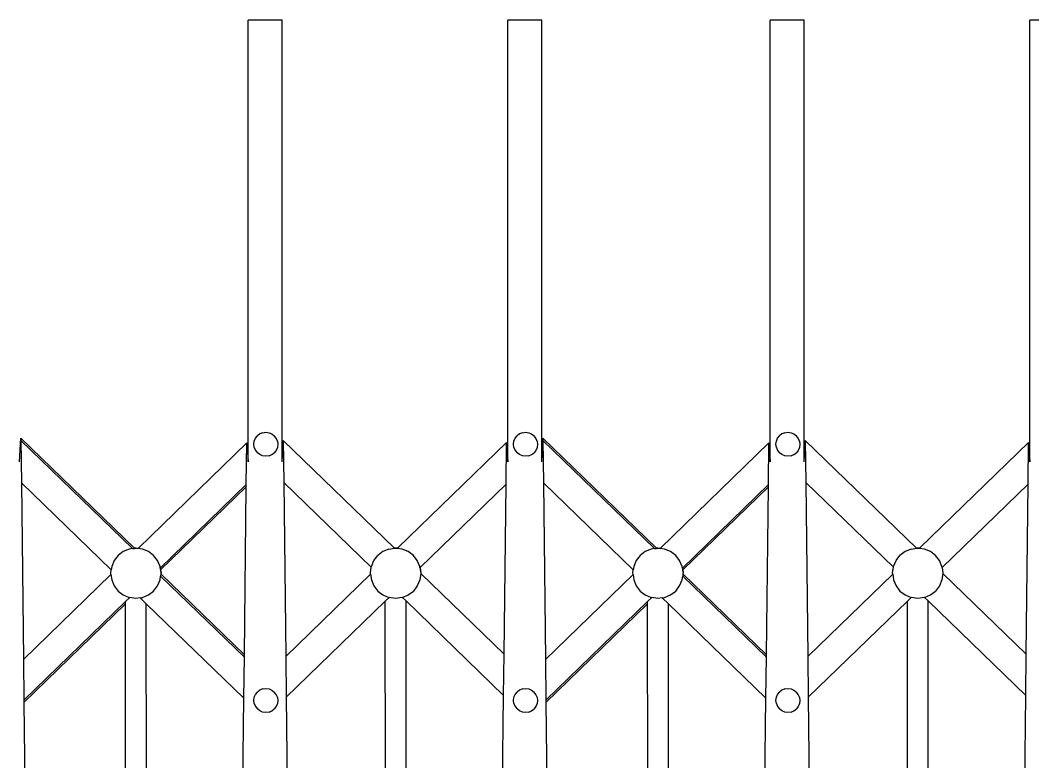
# Model space of a CAD drawing. Extents: x -202236 to 1002404, y -663931 to 1550022.
# Drawn here: x -55824 to -54808, y -350982 to -350237 of the extents above; entities that cross this region are included whole.
import ezdxf

# ---------------------------------------------------------------- set-up
doc = ezdxf.new("R2010")
doc.units = 0

msp = doc.modelspace()

# ---------------------------------------------------------------- linework, layer by layer
at = {"color": 250}
for p, q in [((-55561.24, -350237.03), (-55595.34, -350237.03)), ((-55595.34, -350680.35), (-55595.34, -350237.03)), ((-55561.24, -350680.35), (-55561.24, -350237.03)), ((-55300.51, -350237.03), (-55334.6, -350237.03)), ((-55334.6, -350680.35), (-55334.6, -350237.03)), ((-55300.51, -350680.35), (-55300.51, -350237.03)), ((-55037.14, -350237.03), (-55071.23, -350237.03)), ((-55071.23, -350680.35), (-55071.23, -350237.03)), ((-55037.14, -350680.35), (-55037.14, -350237.03)), ((-54776.4, -350237.03), (-54810.49, -350237.03)), ((-54810.49, -350680.35), (-54810.49, -350237.03)), ((-55824.61, -350680.35), (-55823.42, -350656.87)), ((-55823.42, -350656.87), (-55709.79, -350766.97)), ((-55823.42, -350656.87), (-55823.39, -350659.22)), ((-55823.39, -350659.22), (-55711.47, -350767.68)), ((-55823.39, -350659.22), (-55822.91, -350701.43)), ((-55589.52, -350662.91), (-55589.09, -350659.71)), ((-55589.09, -350659.71), (-55587.88, -350656.84)), ((-55587.88, -350656.84), (-55586, -350654.41)), ((-55583.56, -350652.53), (-55586, -350654.41)), ((-55580.69, -350651.31), (-55583.56, -350652.53)), ((-55580.69, -350651.31), (-55577.5, -350650.88)), ((-55577.5, -350650.88), (-55574.3, -350651.31)), ((-55574.3, -350651.31), (-55571.43, -350652.53)), ((-55571.43, -350652.53), (-55568.99, -350654.41)), ((-55567.11, -350656.84), (-55568.99, -350654.41)), ((-55565.9, -350659.71), (-55567.11, -350656.84)), ((-55565.9, -350659.71), (-55565.47, -350662.91)), ((-55561.24, -350680.35), (-55560.03, -350658.93)), ((-55560.03, -350658.93), (-55448.59, -350766.91)), ((-55560.03, -350658.93), (-55559.54, -350701.14)), ((-55328.78, -350662.91), (-55328.35, -350659.71)), ((-55328.35, -350659.71), (-55327.14, -350656.84)), ((-55327.14, -350656.84), (-55325.26, -350654.41)), ((-55322.82, -350652.53), (-55325.26, -350654.41)), ((-55319.95, -350651.31), (-55322.82, -350652.53)), ((-55319.95, -350651.31), (-55316.76, -350650.88)), ((-55316.76, -350650.88), (-55313.56, -350651.31)), ((-55313.56, -350651.31), (-55310.69, -350652.53)), ((-55310.69, -350652.53), (-55308.26, -350654.41)), ((-55306.38, -350656.84), (-55308.26, -350654.41)), ((-55305.16, -350659.71), (-55306.38, -350656.84)), ((-55305.16, -350659.71), (-55304.73, -350662.91)), ((-55300.51, -350680.35), (-55299.31, -350656.87)), ((-55299.31, -350656.87), (-55185.69, -350766.97)), ((-55299.31, -350656.87), (-55299.29, -350659.22)), ((-55299.29, -350659.22), (-55187.36, -350767.68)), ((-55299.29, -350659.22), (-55298.8, -350701.43)), ((-55065.41, -350662.91), (-55064.98, -350659.71)), ((-55064.98, -350659.71), (-55063.77, -350656.84)), ((-55063.77, -350656.84), (-55061.89, -350654.41)), ((-55059.45, -350652.53), (-55061.89, -350654.41)), ((-55056.58, -350651.31), (-55059.45, -350652.53)), ((-55056.58, -350651.31), (-55053.39, -350650.88)), ((-55053.39, -350650.88), (-55050.19, -350651.31)), ((-55050.19, -350651.31), (-55047.32, -350652.53)), ((-55047.32, -350652.53), (-55044.89, -350654.41)), ((-55043, -350656.84), (-55044.89, -350654.41)), ((-55041.79, -350659.71), (-55043, -350656.84)), ((-55041.79, -350659.71), (-55041.36, -350662.91)), ((-55037.14, -350680.35), (-55035.92, -350658.93)), ((-55035.92, -350658.93), (-54924.48, -350766.91)), ((-55035.92, -350658.93), (-55035.44, -350701.14)), ((-55705.44, -350767.05), (-55596.58, -350661.54)), ((-55597.06, -350703.41), (-55596.58, -350661.54)), ((-55596.58, -350661.54), (-55595.34, -350680.35)), ((-55589.09, -350666.1), (-55589.52, -350662.91)), ((-55589.09, -350666.1), (-55587.88, -350668.98)), ((-55587.88, -350668.98), (-55586, -350671.41)), ((-55567.11, -350668.98), (-55568.99, -350671.41)), ((-55565.9, -350666.1), (-55567.11, -350668.98)), ((-55565.47, -350662.91), (-55565.9, -350666.1)), ((-55445.08, -350767), (-55335.84, -350661.12)), ((-55336.32, -350702.99), (-55335.84, -350661.12)), ((-55335.84, -350661.12), (-55334.6, -350680.35)), ((-55328.35, -350666.1), (-55328.78, -350662.91)), ((-55328.35, -350666.1), (-55327.14, -350668.98)), ((-55327.14, -350668.98), (-55325.26, -350671.41)), ((-55306.38, -350668.98), (-55308.26, -350671.41)), ((-55305.16, -350666.1), (-55306.38, -350668.98)), ((-55304.73, -350662.91), (-55305.16, -350666.1)), ((-55181.33, -350767.05), (-55072.47, -350661.54)), ((-55072.95, -350703.41), (-55072.47, -350661.54)), ((-55072.47, -350661.54), (-55071.23, -350680.35)), ((-55064.98, -350666.1), (-55065.41, -350662.91)), ((-55064.98, -350666.1), (-55063.77, -350668.98)), ((-55063.77, -350668.98), (-55061.89, -350671.41)), ((-55043, -350668.98), (-55044.89, -350671.41)), ((-55041.79, -350666.1), (-55043, -350668.98)), ((-55041.36, -350662.91), (-55041.79, -350666.1)), ((-54920.97, -350767), (-54811.73, -350661.12)), ((-54812.21, -350702.99), (-54811.73, -350661.12)), ((-54811.73, -350661.12), (-54810.49, -350680.35)), ((-55583.56, -350673.29), (-55586, -350671.41)), ((-55580.69, -350674.5), (-55583.56, -350673.29)), ((-55577.5, -350674.93), (-55580.69, -350674.5)), ((-55574.3, -350674.5), (-55577.5, -350674.93)), ((-55574.3, -350674.5), (-55571.43, -350673.29)), ((-55571.43, -350673.29), (-55568.99, -350671.41)), ((-55322.82, -350673.29), (-55325.26, -350671.41)), ((-55319.95, -350674.5), (-55322.82, -350673.29)), ((-55316.76, -350674.93), (-55319.95, -350674.5)), ((-55313.56, -350674.5), (-55316.76, -350674.93)), ((-55313.56, -350674.5), (-55310.69, -350673.29)), ((-55310.69, -350673.29), (-55308.26, -350671.41)), ((-55059.45, -350673.29), (-55061.89, -350671.41)), ((-55056.58, -350674.5), (-55059.45, -350673.29)), ((-55053.39, -350674.93), (-55056.58, -350674.5)), ((-55050.19, -350674.5), (-55053.39, -350674.93)), ((-55050.19, -350674.5), (-55047.32, -350673.29)), ((-55047.32, -350673.29), (-55044.89, -350671.41)), ((-55732.72, -350788.83), (-55822.91, -350701.43)), ((-55822.91, -350701.43), (-55820.88, -350878.94)), ((-55597.06, -350703.41), (-55683.44, -350787.13)), ((-55597.09, -350705.76), (-55683.09, -350789.12)), ((-55599.02, -350874.31), (-55597.09, -350705.76)), ((-55597.09, -350705.76), (-55597.06, -350703.41)), ((-55471.64, -350786.32), (-55559.54, -350701.14)), ((-55559.54, -350701.14), (-55557.54, -350876.01)), ((-55336.32, -350702.99), (-55422.68, -350786.7)), ((-55338.28, -350873.8), (-55336.32, -350702.99)), ((-55208.61, -350788.83), (-55298.8, -350701.43)), ((-55298.8, -350701.43), (-55296.77, -350878.94)), ((-55072.95, -350703.41), (-55159.33, -350787.13)), ((-55072.98, -350705.76), (-55158.98, -350789.12)), ((-55074.91, -350874.31), (-55072.98, -350705.76)), ((-55072.98, -350705.76), (-55072.95, -350703.41)), ((-54947.53, -350786.32), (-55035.44, -350701.14)), ((-55035.44, -350701.14), (-55033.43, -350876.01)), ((-54812.21, -350702.99), (-54898.57, -350786.7)), ((-54814.17, -350873.8), (-54812.21, -350702.99)), ((-55720.65, -350770.65), (-55725.76, -350774.59)), ((-55714.63, -350768.1), (-55720.65, -350770.65)), ((-55711.47, -350767.68), (-55714.63, -350768.1)), ((-55711.47, -350767.68), (-55709.36, -350767.39)), ((-55709.79, -350766.97), (-55707.92, -350766.72)), ((-55709.36, -350767.39), (-55709.79, -350766.97)), ((-55709.36, -350767.39), (-55707.94, -350767.2)), ((-55707.94, -350767.2), (-55705.88, -350767.48)), ((-55707.92, -350766.72), (-55705.44, -350767.05)), ((-55705.88, -350767.48), (-55705.44, -350767.05)), ((-55701.24, -350768.1), (-55705.88, -350767.48)), ((-55695.22, -350770.65), (-55701.24, -350768.1)), ((-55690.11, -350774.59), (-55695.22, -350770.65)), ((-55459.92, -350770.65), (-55465.02, -350774.59)), ((-55453.89, -350768.1), (-55459.92, -350770.65)), ((-55453.89, -350768.1), (-55448.16, -350767.33)), ((-55448.59, -350766.91), (-55447.19, -350766.72)), ((-55448.59, -350766.91), (-55448.16, -350767.33)), ((-55448.16, -350767.33), (-55447.2, -350767.2)), ((-55447.2, -350767.2), (-55445.51, -350767.43)), ((-55447.19, -350766.72), (-55445.08, -350767)), ((-55445.51, -350767.43), (-55445.08, -350767)), ((-55440.5, -350768.1), (-55445.51, -350767.43)), ((-55434.48, -350770.65), (-55440.5, -350768.1)), ((-55429.38, -350774.59), (-55434.48, -350770.65)), ((-55196.55, -350770.65), (-55201.65, -350774.59)), ((-55190.52, -350768.1), (-55196.55, -350770.65)), ((-55187.36, -350767.68), (-55190.52, -350768.1)), ((-55187.36, -350767.68), (-55185.25, -350767.39)), ((-55185.69, -350766.97), (-55183.82, -350766.72)), ((-55185.25, -350767.39), (-55185.69, -350766.97)), ((-55185.25, -350767.39), (-55183.83, -350767.2)), ((-55183.83, -350767.2), (-55181.77, -350767.48)), ((-55183.82, -350766.72), (-55181.33, -350767.05)), ((-55181.77, -350767.48), (-55181.33, -350767.05)), ((-55177.13, -350768.1), (-55181.77, -350767.48)), ((-55171.11, -350770.65), (-55177.13, -350768.1)), ((-55166.01, -350774.59), (-55171.11, -350770.65)), ((-54935.81, -350770.65), (-54940.91, -350774.59)), ((-54929.79, -350768.1), (-54935.81, -350770.65)), ((-54929.79, -350768.1), (-54924.05, -350767.33)), ((-54924.48, -350766.91), (-54923.08, -350766.72)), ((-54924.48, -350766.91), (-54924.05, -350767.33)), ((-54924.05, -350767.33), (-54923.09, -350767.2)), ((-54923.09, -350767.2), (-54921.41, -350767.43)), ((-54923.08, -350766.72), (-54920.97, -350767)), ((-54921.41, -350767.43), (-54920.97, -350767)), ((-54916.39, -350768.1), (-54921.41, -350767.43)), ((-54910.37, -350770.65), (-54916.39, -350768.1)), ((-54905.27, -350774.59), (-54910.37, -350770.65)), ((-55729.7, -350779.69), (-55732.24, -350785.71)), ((-55725.76, -350774.59), (-55729.7, -350779.69)), ((-55686.17, -350779.69), (-55690.11, -350774.59)), ((-55683.63, -350785.71), (-55686.17, -350779.69)), ((-55471.51, -350785.71), (-55468.96, -350779.69)), ((-55468.96, -350779.69), (-55465.02, -350774.59)), ((-55425.43, -350779.69), (-55429.38, -350774.59)), ((-55422.89, -350785.71), (-55425.43, -350779.69)), ((-55205.59, -350779.69), (-55208.14, -350785.71)), ((-55201.65, -350774.59), (-55205.59, -350779.69)), ((-55162.06, -350779.69), (-55166.01, -350774.59)), ((-55159.52, -350785.71), (-55162.06, -350779.69)), ((-54947.4, -350785.71), (-54944.85, -350779.69)), ((-54944.85, -350779.69), (-54940.91, -350774.59)), ((-54901.32, -350779.69), (-54905.27, -350774.59)), ((-54898.78, -350785.71), (-54901.32, -350779.69)), ((-55733.15, -350792.41), (-55733.11, -350792.13)), ((-55732.97, -350793.74), (-55733.15, -350792.41)), ((-55733.14, -350791.93), (-55732.72, -350788.83)), ((-55733.11, -350792.13), (-55733.14, -350791.93)), ((-55733.11, -350792.13), (-55732.67, -350788.87)), ((-55732.67, -350788.87), (-55732.72, -350788.83)), ((-55732.24, -350785.71), (-55732.67, -350788.87)), ((-55683.44, -350787.13), (-55683.63, -350785.71)), ((-55683.44, -350787.13), (-55683.16, -350789.19)), ((-55683.16, -350789.19), (-55683.09, -350789.12)), ((-55683.16, -350789.19), (-55682.75, -350792.21)), ((-55683.09, -350789.12), (-55682.71, -350791.93)), ((-55682.72, -350792.41), (-55682.82, -350793.11)), ((-55682.71, -350791.93), (-55682.75, -350792.21)), ((-55682.75, -350792.21), (-55682.72, -350792.41)), ((-55472.41, -350792.41), (-55472.37, -350792.13)), ((-55472.28, -350793.37), (-55472.41, -350792.41)), ((-55472.4, -350791.93), (-55471.64, -350786.32)), ((-55472.37, -350792.13), (-55472.4, -350791.93)), ((-55472.37, -350792.13), (-55471.59, -350786.36)), ((-55471.59, -350786.36), (-55471.64, -350786.32)), ((-55471.59, -350786.36), (-55471.51, -350785.71)), ((-55422.75, -350786.76), (-55422.89, -350785.71)), ((-55422.68, -350786.7), (-55422.75, -350786.76)), ((-55422.75, -350786.76), (-55422.01, -350792.21)), ((-55422.68, -350786.7), (-55421.98, -350791.93)), ((-55421.99, -350792.41), (-55422.02, -350792.66)), ((-55421.98, -350791.93), (-55422.01, -350792.21)), ((-55422.01, -350792.21), (-55421.99, -350792.41)), ((-55209.04, -350792.41), (-55209, -350792.13)), ((-55208.86, -350793.74), (-55209.04, -350792.41)), ((-55209.03, -350791.93), (-55208.61, -350788.83)), ((-55209, -350792.13), (-55209.03, -350791.93)), ((-55209, -350792.13), (-55208.56, -350788.87)), ((-55208.56, -350788.87), (-55208.61, -350788.83)), ((-55208.14, -350785.71), (-55208.56, -350788.87)), ((-55159.33, -350787.13), (-55159.52, -350785.71)), ((-55159.33, -350787.13), (-55159.05, -350789.19)), ((-55159.05, -350789.19), (-55158.98, -350789.12)), ((-55159.05, -350789.19), (-55158.64, -350792.21)), ((-55158.98, -350789.12), (-55158.61, -350791.93)), ((-55158.62, -350792.41), (-55158.71, -350793.11)), ((-55158.61, -350791.93), (-55158.64, -350792.21)), ((-55158.64, -350792.21), (-55158.62, -350792.41)), ((-54948.3, -350792.41), (-54948.26, -350792.13)), ((-54948.17, -350793.37), (-54948.3, -350792.41)), ((-54948.29, -350791.93), (-54947.53, -350786.32)), ((-54948.26, -350792.13), (-54948.29, -350791.93)), ((-54948.26, -350792.13), (-54947.48, -350786.36)), ((-54947.48, -350786.36), (-54947.53, -350786.32)), ((-54947.48, -350786.36), (-54947.4, -350785.71)), ((-54898.64, -350786.76), (-54898.78, -350785.71)), ((-54898.57, -350786.7), (-54898.64, -350786.76)), ((-54898.64, -350786.76), (-54897.91, -350792.21)), ((-54898.57, -350786.7), (-54897.87, -350791.93)), ((-54897.87, -350791.93), (-54897.91, -350792.21)), ((-54897.91, -350792.21), (-54897.88, -350792.41)), ((-54897.88, -350792.41), (-54897.91, -350792.66)), ((-55820.88, -350878.94), (-55732.97, -350793.74)), ((-55732.97, -350793.74), (-55732.24, -350799.11)), ((-55732.24, -350799.11), (-55729.7, -350805.13)), ((-55686.17, -350805.13), (-55683.63, -350799.11)), ((-55683.63, -350799.11), (-55683.1, -350795.17)), ((-55682.82, -350793.11), (-55683.1, -350795.17)), ((-55683.1, -350795.17), (-55599.05, -350876.61)), ((-55682.82, -350793.11), (-55599.02, -350874.31)), ((-55557.54, -350876.01), (-55472.28, -350793.37)), ((-55472.28, -350793.37), (-55471.51, -350799.11)), ((-55471.51, -350799.11), (-55468.96, -350805.13)), ((-55422.89, -350799.11), (-55425.43, -350805.13)), ((-55422.02, -350792.66), (-55422.89, -350799.11)), ((-55422.02, -350792.66), (-55338.28, -350873.8)), ((-55296.77, -350878.94), (-55208.86, -350793.74)), ((-55208.86, -350793.74), (-55208.14, -350799.11)), ((-55208.14, -350799.11), (-55205.59, -350805.13)), ((-55162.06, -350805.13), (-55159.52, -350799.11)), ((-55159.52, -350799.11), (-55158.99, -350795.17)), ((-55158.71, -350793.11), (-55158.99, -350795.17)), ((-55158.99, -350795.17), (-55074.94, -350876.61)), ((-55158.71, -350793.11), (-55074.91, -350874.31)), ((-55033.43, -350876.01), (-54948.17, -350793.37)), ((-54948.17, -350793.37), (-54947.4, -350799.11)), ((-54947.4, -350799.11), (-54944.85, -350805.13)), ((-54898.78, -350799.11), (-54901.32, -350805.13)), ((-54897.91, -350792.66), (-54898.78, -350799.11)), ((-54897.91, -350792.66), (-54814.17, -350873.8)), ((-55729.7, -350805.13), (-55725.76, -350810.23)), ((-55725.76, -350810.23), (-55720.65, -350814.18)), ((-55695.22, -350814.18), (-55690.11, -350810.23)), ((-55690.11, -350810.23), (-55686.17, -350805.13)), ((-55468.96, -350805.13), (-55465.02, -350810.23)), ((-55465.02, -350810.23), (-55459.92, -350814.18)), ((-55434.48, -350814.18), (-55429.38, -350810.23)), ((-55425.43, -350805.13), (-55429.38, -350810.23)), ((-55205.59, -350805.13), (-55201.65, -350810.23)), ((-55201.65, -350810.23), (-55196.55, -350814.18)), ((-55171.11, -350814.18), (-55166.01, -350810.23)), ((-55166.01, -350810.23), (-55162.06, -350805.13)), ((-54944.85, -350805.13), (-54940.91, -350810.23)), ((-54940.91, -350810.23), (-54935.81, -350814.18)), ((-54910.37, -350814.18), (-54905.27, -350810.23)), ((-54901.32, -350805.13), (-54905.27, -350810.23)), ((-55718.28, -350820.9), (-55820.41, -350919.89)), ((-55720.65, -350814.18), (-55714.63, -350816.72)), ((-55714.04, -350816.8), (-55718.28, -350820.9)), ((-55718.28, -350823.23), (-55718.28, -350820.9)), ((-55714.63, -350816.72), (-55714.04, -350816.8)), ((-55707.94, -350817.62), (-55714.04, -350816.8)), ((-55703.6, -350817.04), (-55707.94, -350817.62)), ((-55703.6, -350817.04), (-55701.24, -350816.72)), ((-55697.45, -350823), (-55703.6, -350817.04)), ((-55701.24, -350816.72), (-55695.22, -350814.18)), ((-55457.54, -350820.49), (-55557.07, -350916.96)), ((-55459.92, -350814.18), (-55453.89, -350816.72)), ((-55453.68, -350816.75), (-55457.54, -350820.49)), ((-55457.45, -351126.81), (-55457.54, -350820.49)), ((-55453.89, -350816.72), (-55453.68, -350816.75)), ((-55447.2, -350817.62), (-55453.68, -350816.75)), ((-55440.5, -350816.72), (-55447.2, -350817.62)), ((-55440.5, -350816.72), (-55440.34, -350816.65)), ((-55440.34, -350816.65), (-55434.48, -350814.18)), ((-55436.72, -350820.16), (-55440.34, -350816.65)), ((-55338.75, -350915.09), (-55436.72, -350820.16)), ((-55436.62, -351127.29), (-55436.72, -350820.16)), ((-55194.17, -350820.9), (-55296.3, -350919.89)), ((-55196.55, -350814.18), (-55190.52, -350816.72)), ((-55189.94, -350816.8), (-55194.17, -350820.9)), ((-55194.17, -350823.23), (-55194.17, -350820.9)), ((-55190.52, -350816.72), (-55189.94, -350816.8)), ((-55183.83, -350817.62), (-55189.94, -350816.8)), ((-55179.5, -350817.04), (-55183.83, -350817.62)), ((-55179.5, -350817.04), (-55177.13, -350816.72)), ((-55173.34, -350823), (-55179.5, -350817.04)), ((-55177.13, -350816.72), (-55171.11, -350814.18)), ((-54933.43, -350820.49), (-55032.96, -350916.96)), ((-54935.81, -350814.18), (-54929.79, -350816.72)), ((-54929.57, -350816.75), (-54933.43, -350820.49)), ((-54933.34, -351126.81), (-54933.43, -350820.49)), ((-54929.79, -350816.72), (-54929.57, -350816.75)), ((-54923.09, -350817.62), (-54929.57, -350816.75)), ((-54916.39, -350816.72), (-54923.09, -350817.62)), ((-54916.39, -350816.72), (-54916.23, -350816.65)), ((-54916.23, -350816.65), (-54910.37, -350814.18)), ((-54912.61, -350820.16), (-54916.23, -350816.65)), ((-54814.64, -350915.09), (-54912.61, -350820.16)), ((-54912.51, -351127.29), (-54912.61, -350820.16)), ((-55718.28, -350823.23), (-55820.38, -350922.2)), ((-55718.18, -351129.65), (-55718.28, -350823.23)), ((-55697.36, -351127.71), (-55697.45, -350823)), ((-55599.52, -350917.9), (-55697.45, -350823)), ((-55194.17, -350823.23), (-55296.27, -350922.2)), ((-55194.07, -351129.65), (-55194.17, -350823.23)), ((-55173.25, -351127.71), (-55173.34, -350823)), ((-55075.41, -350917.9), (-55173.34, -350823)), ((-55820.88, -350878.94), (-55820.41, -350919.89)), ((-55599.52, -350917.9), (-55599.05, -350876.61)), ((-55599.05, -350876.61), (-55599.02, -350874.31)), ((-55557.54, -350876.01), (-55557.07, -350916.96)), ((-55338.75, -350915.09), (-55338.28, -350873.8)), ((-55296.77, -350878.94), (-55296.3, -350919.89)), ((-55075.41, -350917.9), (-55074.94, -350876.61)), ((-55074.94, -350876.61), (-55074.91, -350874.31)), ((-55033.43, -350876.01), (-55032.96, -350916.96)), ((-54814.64, -350915.09), (-54814.17, -350873.8)), ((-55589.09, -350916.97), (-55587.88, -350914.09)), ((-55587.88, -350914.09), (-55586, -350911.66)), ((-55583.56, -350909.78), (-55586, -350911.66)), ((-55580.69, -350908.56), (-55583.56, -350909.78)), ((-55580.69, -350908.56), (-55577.5, -350908.13)), ((-55577.5, -350908.13), (-55574.3, -350908.56)), ((-55574.3, -350908.56), (-55571.43, -350909.78)), ((-55571.43, -350909.78), (-55568.99, -350911.66)), ((-55567.11, -350914.09), (-55568.99, -350911.66)), ((-55565.9, -350916.97), (-55567.11, -350914.09)), ((-55328.35, -350916.97), (-55327.14, -350914.09)), ((-55327.14, -350914.09), (-55325.26, -350911.66)), ((-55322.82, -350909.78), (-55325.26, -350911.66)), ((-55319.95, -350908.56), (-55322.82, -350909.78)), ((-55319.95, -350908.56), (-55316.76, -350908.13)), ((-55316.76, -350908.13), (-55313.56, -350908.56)), ((-55313.56, -350908.56), (-55310.69, -350909.78)), ((-55310.69, -350909.78), (-55308.26, -350911.66)), ((-55306.38, -350914.09), (-55308.26, -350911.66)), ((-55305.16, -350916.97), (-55306.38, -350914.09)), ((-55064.98, -350916.97), (-55063.77, -350914.09)), ((-55063.77, -350914.09), (-55061.89, -350911.66)), ((-55059.45, -350909.78), (-55061.89, -350911.66)), ((-55056.58, -350908.56), (-55059.45, -350909.78)), ((-55056.58, -350908.56), (-55053.39, -350908.13)), ((-55053.39, -350908.13), (-55050.19, -350908.56)), ((-55050.19, -350908.56), (-55047.32, -350909.78)), ((-55047.32, -350909.78), (-55044.89, -350911.66)), ((-55043, -350914.09), (-55044.89, -350911.66)), ((-55041.79, -350916.97), (-55043, -350914.09)), ((-55820.41, -350919.89), (-55820.38, -350922.2)), ((-55820.38, -350922.2), (-55819.12, -351031.84)), ((-55600.85, -351034.16), (-55599.52, -350917.9)), ((-55589.52, -350920.16), (-55589.09, -350916.97)), ((-55589.09, -350923.36), (-55589.52, -350920.16)), ((-55589.09, -350923.36), (-55587.88, -350926.23)), ((-55565.9, -350923.36), (-55567.11, -350926.23)), ((-55565.9, -350916.97), (-55565.47, -350920.16)), ((-55565.47, -350920.16), (-55565.9, -350923.36)), ((-55557.07, -350916.96), (-55555.76, -351031.55)), ((-55340.11, -351033.75), (-55338.75, -350915.09)), ((-55328.78, -350920.16), (-55328.35, -350916.97)), ((-55328.35, -350923.36), (-55328.78, -350920.16)), ((-55328.35, -350923.36), (-55327.14, -350926.23)), ((-55305.16, -350923.36), (-55306.38, -350926.23)), ((-55305.16, -350916.97), (-55304.73, -350920.16)), ((-55304.73, -350920.16), (-55305.16, -350923.36)), ((-55296.3, -350919.89), (-55296.27, -350922.2)), ((-55296.27, -350922.2), (-55295.01, -351031.84)), ((-55076.75, -351034.16), (-55075.41, -350917.9)), ((-55065.41, -350920.16), (-55064.98, -350916.97)), ((-55064.98, -350923.36), (-55065.41, -350920.16)), ((-55064.98, -350923.36), (-55063.77, -350926.23)), ((-55041.79, -350923.36), (-55043, -350926.23)), ((-55041.79, -350916.97), (-55041.36, -350920.16)), ((-55041.36, -350920.16), (-55041.79, -350923.36)), ((-55032.96, -350916.96), (-55031.65, -351031.55)), ((-54816, -351033.75), (-54814.64, -350915.09)), ((-55587.88, -350926.23), (-55586, -350928.66)), ((-55583.56, -350930.54), (-55586, -350928.66)), ((-55580.69, -350931.76), (-55583.56, -350930.54)), ((-55577.5, -350932.19), (-55580.69, -350931.76)), ((-55574.3, -350931.76), (-55577.5, -350932.19)), ((-55574.3, -350931.76), (-55571.43, -350930.54)), ((-55571.43, -350930.54), (-55568.99, -350928.66)), ((-55567.11, -350926.23), (-55568.99, -350928.66)), ((-55327.14, -350926.23), (-55325.26, -350928.66)), ((-55322.82, -350930.54), (-55325.26, -350928.66)), ((-55319.95, -350931.76), (-55322.82, -350930.54)), ((-55316.76, -350932.19), (-55319.95, -350931.76)), ((-55313.56, -350931.76), (-55316.76, -350932.19)), ((-55313.56, -350931.76), (-55310.69, -350930.54)), ((-55310.69, -350930.54), (-55308.26, -350928.66)), ((-55306.38, -350926.23), (-55308.26, -350928.66)), ((-55063.77, -350926.23), (-55061.89, -350928.66)), ((-55059.45, -350930.54), (-55061.89, -350928.66)), ((-55056.58, -350931.76), (-55059.45, -350930.54)), ((-55053.39, -350932.19), (-55056.58, -350931.76)), ((-55050.19, -350931.76), (-55053.39, -350932.19)), ((-55050.19, -350931.76), (-55047.32, -350930.54)), ((-55047.32, -350930.54), (-55044.89, -350928.66)), ((-55043, -350926.23), (-55044.89, -350928.66))]:
    msp.add_line(p, q, dxfattribs=at)

doc.saveas('drawing.dxf')
